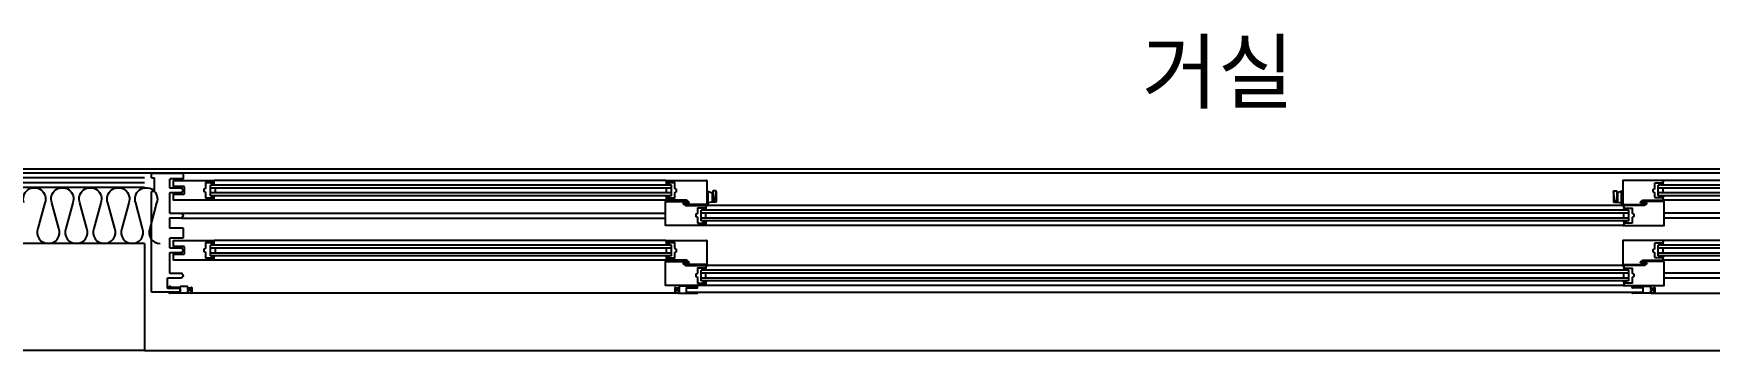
# Model space of a CAD drawing. Header units: millimetres. Extents: x -33000 to 294000, y 0 to 42408.
# Drawn here: x 188078 to 191527, y 10450 to 11102 of the extents above; entities that cross this region are included whole.
import ezdxf
from ezdxf.enums import TextEntityAlignment as Align

# ---------------------------------------------------------------- set-up
doc = ezdxf.new("R2010")
doc.units = ezdxf.units.MM
doc.header["$LTSCALE"] = 50
doc.layers.add('arch', color=8, linetype='Continuous')
doc.layers.add('실명', color=9, linetype='Continuous')
doc.styles.add('FORTELINE', font='malgun.ttf')

# ---------------------------------------------------------------- blocks, each defined once
blk = doc.blocks.new('XR-Unit-Plan$0$A$C0b6cf8d4')
for p, q in [((-15, 0), (-79, 0)), ((-15, -10), (-15, 0)), ((-80, -1), (-80, -11)), ((-79, -12), (-53, -12)), ((-15, -10), (-21, -10)), ((-21, -38), (-21, -10)), ((-21, -38), (-15, -38)), ((-15, -245), (-15, -38)), ((-53, -133.5), (-79, -133.5)), ((-52, -134.5), (-52, -153)), ((-77, -154.5), (-77, -155.1)), ((-77, -162.9), (-77, -163.5)), ((-53, -154), (-76.5, -154)), ((-76.5, -164), (-53, -164)), ((-52, -165), (-52, -205)), ((-77, -206.5), (-77, -207.1)), ((-53, -206), (-76.5, -206)), ((-77, -214.9), (-77, -215.5)), ((-76.5, -216), (-48, -216)), ((-74, -238), (-74, -244)), ((-48, -237), (-73, -237)), ((-47, -217), (-47, -236)), ((-73, -245), (-15, -245))]:
    blk.add_line(p, q)
for points in [[(-53, -30.5), (-76.5, -30.5, 0.414214), (-77, -31), (-77, -31.6, -0.341999), (-77.8, -32.6, 0.774597), (-77.8, -38.4, -0.341999), (-77, -39.4), (-77, -40, 0.414214), (-76.5, -40.5), (-53, -40.5)], [(-52, -13), (-52, -29.5, -0.414214), (-53, -30.5)], [(-53, -40.5, -0.414214), (-52, -41.5), (-52, -81.5)], [(-53, -82.5), (-76.5, -82.5, 0.414214), (-77, -83), (-77, -83.6, -0.341999), (-77.8, -84.6, 0.774597), (-77.8, -90.4, -0.341999), (-77, -91.4), (-77, -92, 0.414214), (-76.5, -92.5), (-53, -92.5, -0.414214), (-52, -93.5), (-52, -112, -0.414214), (-53, -113)], [(-52, -81.5, -0.414214), (-53, -82.5)], [(-53, -113), (-79, -113, 0.414214), (-80, -114), (-80, -132.5)]]:
    blk.add_lwpolyline(points, format="xyb")
for centre, radius, start, end in [((-79, -1), 1, 90, 180), ((-79, -11), 1, 180, 270), ((-53, -13), 1, 0, 90), ((-79, -132.5), 1, 180, 270), ((-53, -134.5), 1, 0, 90), ((-77, -159), 3, 104.4775, 255.5225), ((-78, -155.1), 1, 284.4775, 0), ((-78, -162.9), 1, 0, 75.5225), ((-76.5, -154.5), 0.5, 90, 180), ((-76.5, -163.5), 0.5, 180, 270.0003), ((-53, -153), 1, 270, 0), ((-53, -165), 1, 0, 90), ((-76.5, -206.5), 0.5, 90, 180), ((-53, -205), 1, 270, 0), ((-77, -211), 3, 104.4775, 255.5225), ((-78, -207.1), 1, 284.4775, 0), ((-78, -214.9), 1, 0, 75.5225), ((-76.5, -215.5), 0.5, 180, 270), ((-73, -238), 1, 90, 180), ((-48, -217), 1, 0, 90), ((-48, -236), 1, 270, 0), ((-73, -244), 1, 180, 270)]:
    blk.add_arc(centre, radius, start, end)
blk = doc.blocks.new('XR-Unit-Plan$0$WG-민간-BPW_4200')
for p, q in [((4121, 245), (79, 245)), ((60, 218), (60, 229.5)), ((136.3, 198), (136.3, 220)), ((1084.5, 220), (136.3, 220)), ((1084.5, 214), (136.3, 214)), ((143, 222.6), (145.6, 220)), ((1073, 230), (144, 230)), ((146.3, 204), (146.3, 214)), ((146.3, 204), (146.3, 214)), ((1074.5, 222.6), (1071.9, 220)), ((1073, 230), (1157, 230)), ((1074.5, 229), (1073, 229)), ((1074.5, 222.5), (1074.5, 229)), ((1074.5, 204), (1074.5, 214)), ((1074.5, 204), (1074.5, 214)), ((1079.5, 222), (1075, 222)), ((1091, 225), (1076, 225)), ((1076, 225), (1076, 224)), ((1076.5, 223.5), (1079.5, 223.5)), ((1079.5, 223.5), (1079.5, 222)), ((1084.5, 198), (1084.5, 220)), ((1091.5, 213.8), (1091.5, 224.5)), ((1094.7, 211.6), (1091.8, 213.4)), ((1095, 206.8), (1095, 211.2)), ((1157.5, 229.5), (1157.5, 181)), ((1169.7, 207.4), (1169.7, 187.3)), ((1175.9, 208.4), (1170.7, 208.4)), ((1173.9, 188.8), (1176.8, 207.2)), ((1176.9, 207.4), (1176.9, 186.3)), ((3023.1, 207.4), (3023.1, 186.3)), ((3026.1, 188.8), (3023.2, 207.2)), ((3024.1, 208.4), (3029.3, 208.4)), ((3030.3, 207.4), (3030.3, 187.3)), ((3042.5, 229.5), (3042.5, 181)), ((3127, 230), (3043, 230)), ((3105, 206.8), (3105, 211.2)), ((3105.3, 211.6), (3108.2, 213.4)), ((3108.5, 213.8), (3108.5, 224.5)), ((3109, 225), (3124, 225)), ((3115.5, 198), (3115.5, 220)), ((4063.7, 220), (3115.5, 220)), ((4063.7, 214), (3115.5, 214)), ((3123.5, 223.5), (3120.5, 223.5)), ((3120.5, 223.5), (3120.5, 222)), ((3120.5, 222), (3125, 222)), ((3124, 225), (3124, 224)), ((3125.5, 222.5), (3125.5, 229)), ((3125.5, 229), (3127, 229)), ((3125.5, 222.6), (3128.1, 220)), ((3125.5, 204), (3125.5, 214)), ((3125.5, 204), (3125.5, 214)), ((4056, 230), (3127, 230)), ((1084.5, 204), (136.3, 204)), ((1084.5, 198), (136.3, 198)), ((143, 195.4), (145.6, 198)), ((1073, 189), (144, 189)), ((1074.5, 195.4), (1071.9, 198)), ((1073, 190), (1074.5, 190)), ((1116.6, 189), (1073, 189)), ((1074.5, 190), (1074.5, 196.5)), ((1075, 197), (1079.5, 197)), ((1076, 195), (1076, 194)), ((1076, 194), (1091, 194)), ((1079.5, 195.5), (1076.5, 195.5)), ((1079.5, 197), (1079.5, 195.5)), ((1091.5, 194.5), (1091.5, 204.2)), ((1091.8, 204.6), (1094.7, 206.4)), ((1112, 181.9), (1112, 182.1)), ((1112.4, 182.5), (1121, 183.5)), ((1121, 180.5), (1112.4, 181.4)), ((1121, 185), (1116.6, 189)), ((1121, 183.5), (1121, 185)), ((1157, 180.5), (1121, 180.5)), ((3043, 178), (1157, 178)), ((1168.4, 204.5), (1169.7, 204.5)), ((1176, 185.3), (1168.4, 185)), ((1169.7, 187.3), (1169.7, 185)), ((1169.7, 187.3), (1172, 187.3)), ((3024, 185.3), (3031.6, 185)), ((3030.3, 187.3), (3028, 187.3)), ((3031.6, 204.5), (3030.3, 204.5)), ((3030.3, 187.3), (3030.3, 185)), ((3043, 180.5), (3079, 180.5)), ((3079, 185), (3083.4, 189)), ((3079, 183.5), (3079, 185)), ((3087.6, 182.5), (3079, 183.5)), ((3079, 180.5), (3087.6, 181.4)), ((3083.4, 189), (3127, 189)), ((3088, 181.9), (3088, 182.1)), ((3108.2, 204.6), (3105.3, 206.4)), ((3108.5, 194.5), (3108.5, 204.2)), ((3124, 194), (3109, 194)), ((4063.7, 204), (3115.5, 204)), ((4063.7, 198), (3115.5, 198)), ((3125, 197), (3120.5, 197)), ((3120.5, 197), (3120.5, 195.5)), ((3120.5, 195.5), (3123.5, 195.5)), ((3124, 195), (3124, 194)), ((3125.5, 195.4), (3128.1, 198)), ((3125.5, 190), (3125.5, 196.5)), ((3127, 190), (3125.5, 190)), ((4056, 189), (3127, 189)), ((76.5, 162.5), (1072.5, 162.5)), ((76.5, 152.5), (1072.5, 152.5)), ((1145.5, 146.5), (1145.5, 168.5)), ((3054.5, 168.5), (1145.5, 168.5)), ((3054.5, 162.5), (1145.5, 162.5)), ((3054.5, 152.5), (1145.5, 152.5)), ((3054.5, 146.5), (1145.5, 146.5)), ((1155.5, 171.1), (1158.1, 168.5)), ((1155.5, 152.5), (1155.5, 162.5)), ((1155.5, 152.5), (1155.5, 162.5)), ((1155.5, 143.9), (1158.1, 146.5)), ((3044.5, 171.1), (3041.9, 168.5)), ((3044.5, 143.9), (3041.9, 146.5)), ((3044.5, 152.5), (3044.5, 162.5)), ((3044.5, 152.5), (3044.5, 162.5)), ((3054.5, 146.5), (3054.5, 168.5)), ((4123.5, 162.5), (3127.5, 162.5)), ((4123.5, 152.5), (3127.5, 152.5)), ((1073, 106.5), (144, 106.5)), ((1073, 106.5), (1157, 106.5)), ((1074.5, 105.5), (1073, 105.5)), ((1074.5, 99), (1074.5, 105.5)), ((3043, 137), (1157, 137)), ((1157.5, 106), (1157.5, 57.5)), ((3042.5, 106), (3042.5, 57.5)), ((3127, 106.5), (3043, 106.5)), ((3125.5, 99), (3125.5, 105.5)), ((3125.5, 105.5), (3127, 105.5)), ((4056, 106.5), (3127, 106.5)), ((136.3, 74.5), (136.3, 96.5)), ((1084.5, 96.5), (136.3, 96.5)), ((1084.5, 90.5), (136.3, 90.5)), ((1084.5, 80.5), (136.3, 80.5)), ((1084.5, 74.5), (136.3, 74.5)), ((143, 99.1), (145.6, 96.5)), ((143, 71.9), (145.6, 74.5)), ((146.3, 80.5), (146.3, 90.5)), ((146.3, 80.5), (146.3, 90.5)), ((1074.5, 99.1), (1071.9, 96.5)), ((1074.5, 71.9), (1071.9, 74.5)), ((1074.5, 80.5), (1074.5, 90.5)), ((1074.5, 80.5), (1074.5, 90.5)), ((1074.5, 66.5), (1074.5, 73)), ((1079.5, 98.5), (1075, 98.5)), ((1075, 73.5), (1079.5, 73.5)), ((1091, 101.5), (1076, 101.5)), ((1076, 101.5), (1076, 100.5)), ((1076, 71.5), (1076, 70.5)), ((1076, 70.5), (1091, 70.5)), ((1076.5, 100), (1079.5, 100)), ((1079.5, 72), (1076.5, 72)), ((1079.5, 100), (1079.5, 98.5)), ((1079.5, 73.5), (1079.5, 72)), ((1084.5, 74.5), (1084.5, 96.5)), ((1091.5, 90.3), (1091.5, 101)), ((1091.5, 71), (1091.5, 80.7)), ((1094.7, 88.1), (1091.8, 89.9)), ((1091.8, 81.1), (1094.7, 82.9)), ((1095, 83.3), (1095, 87.7)), ((3105, 83.3), (3105, 87.7)), ((3105.3, 88.1), (3108.2, 89.9)), ((3108.2, 81.1), (3105.3, 82.9)), ((3108.5, 90.3), (3108.5, 101)), ((3108.5, 71), (3108.5, 80.7)), ((3109, 101.5), (3124, 101.5)), ((3124, 70.5), (3109, 70.5)), ((3115.5, 74.5), (3115.5, 96.5)), ((4063.7, 96.5), (3115.5, 96.5)), ((4063.7, 90.5), (3115.5, 90.5)), ((4063.7, 80.5), (3115.5, 80.5)), ((4063.7, 74.5), (3115.5, 74.5)), ((3123.5, 100), (3120.5, 100)), ((3120.5, 100), (3120.5, 98.5)), ((3120.5, 98.5), (3125, 98.5)), ((3125, 73.5), (3120.5, 73.5)), ((3120.5, 73.5), (3120.5, 72)), ((3120.5, 72), (3123.5, 72)), ((3124, 101.5), (3124, 100.5)), ((3124, 71.5), (3124, 70.5)), ((3125.5, 99.1), (3128.1, 96.5)), ((3125.5, 80.5), (3125.5, 90.5)), ((3125.5, 80.5), (3125.5, 90.5)), ((3125.5, 71.9), (3128.1, 74.5)), ((3125.5, 66.5), (3125.5, 73)), ((1073, 65.5), (144, 65.5)), ((1073, 66.5), (1074.5, 66.5)), ((1116.6, 65.5), (1073, 65.5)), ((1112, 58.4), (1112, 58.6)), ((1112.4, 59), (1121, 60)), ((1121, 57), (1112.4, 57.9)), ((1121, 61.5), (1116.6, 65.5)), ((1121, 60), (1121, 61.5)), ((1157, 57), (1121, 57)), ((1145.5, 23), (1145.5, 45)), ((3054.5, 45), (1145.5, 45)), ((3054.5, 39), (1145.5, 39)), ((1155.5, 47.6), (1158.1, 45)), ((1155.5, 29), (1155.5, 39)), ((3043, 54.5), (1157, 54.5)), ((3044.5, 47.6), (3041.9, 45)), ((3043, 57), (3079, 57)), ((3044.5, 29), (3044.5, 39)), ((3054.5, 23), (3054.5, 45)), ((3079, 61.5), (3083.4, 65.5)), ((3079, 60), (3079, 61.5)), ((3087.6, 59), (3079, 60)), ((3079, 57), (3087.6, 57.9)), ((3083.4, 65.5), (3127, 65.5)), ((3088, 58.4), (3088, 58.6)), ((3127, 66.5), (3125.5, 66.5)), ((4056, 65.5), (3127, 65.5)), ((4123.5, 39), (3127.5, 39)), ((51, 9.5), (51, 11.5)), ((51.5, 12), (53.5, 12)), ((73.5, 9), (51.5, 9)), ((53.5, 11.2), (52, 11.2)), ((52, 11.2), (52, 10)), ((52, 10), (73.5, 10)), ((53.5, 12), (53.5, 11.2)), ((74, 10.5), (74, 11.5)), ((74, -0.5), (74, 8.5)), ((74.5, 12), (88, 12)), ((89, 11), (89, 5.5)), ((96.5, 8), (89, 8)), ((89, 3.5), (89, -1)), ((89.5, 5), (96, 5)), ((96, 4), (89.5, 4)), ((96.5, 5.5), (96.5, 9.5)), ((96.5, -1), (96.5, 3.5)), ((97.5, 9.5), (97.5, -1)), ((1091.9, 9.5), (1091.9, -1)), ((1092.9, 5.5), (1092.9, 9.5)), ((1100.4, 8), (1092.9, 8)), ((1092.9, -1), (1092.9, 3.5)), ((1099.9, 5), (1093.4, 5)), ((1093.4, 4), (1099.9, 4)), ((1100.4, 11), (1100.4, 5.5)), ((1100.4, 3.5), (1100.4, -1)), ((1114.9, 12), (1101.4, 12)), ((1115.4, 10.5), (1115.4, 11.5)), ((1115.4, -0.5), (1115.4, 8.5)), ((1115.4, 0), (3084.6, 0)), ((1137.4, 10), (1115.9, 10)), ((1115.9, 9), (1137.9, 9)), ((1137.9, 12), (1135.9, 12)), ((1135.9, 12), (1135.9, 11.2)), ((1135.9, 11.2), (1137.4, 11.2)), ((1137.4, 11.2), (1137.4, 10)), ((1138.4, 9.5), (1138.4, 11.5)), ((3054.5, 29), (1145.5, 29)), ((3054.5, 23), (1145.5, 23)), ((1155.5, 20.4), (1158.1, 23)), ((3043, 13.5), (1157, 13.5)), ((3044.5, 20.4), (3041.9, 23)), ((3061.6, 9.5), (3061.6, 11.5)), ((3062.1, 12), (3064.1, 12)), ((3084.1, 9), (3062.1, 9)), ((3064.1, 11.2), (3062.6, 11.2)), ((3062.6, 11.2), (3062.6, 10)), ((3062.6, 10), (3084.1, 10)), ((3064.1, 12), (3064.1, 11.2)), ((3084.6, 10.5), (3084.6, 11.5)), ((3084.6, -0.5), (3084.6, 8.5)), ((3085.1, 12), (3098.6, 12)), ((3099.6, 11), (3099.6, 5.5)), ((3099.6, 8), (3107.1, 8)), ((3099.6, 3.5), (3099.6, -1)), ((3100.1, 5), (3106.6, 5)), ((3106.6, 4), (3100.1, 4)), ((3107.1, 5.5), (3107.1, 9.5)), ((3107.1, -1), (3107.1, 3.5)), ((3108.1, 9.5), (3108.1, -1)), ((4123.5, 29), (3127.5, 29)), ((51.5, -1), (73.5, -1)), ((90, -2), (51.5, -2)), ((89, -1), (90, -1)), ((1099.3, -2), (93, -2)), ((96, -1), (96.5, -1)), ((96.5, -2), (96, -2)), ((1093.4, -1), (1092.9, -1)), ((1092.9, -2), (1093.4, -2)), ((1100.4, -1), (1099.4, -1)), ((1099.4, -2), (1137.9, -2)), ((1137.9, -1), (1115.9, -1)), ((3062.1, -1), (3084.1, -1)), ((3100.6, -2), (3062.1, -2)), ((3099.6, -1), (3100.6, -1)), ((3100.7, -2), (4107, -2)), ((3106.6, -1), (3107.1, -1)), ((3107.1, -2), (3106.6, -2))]:
    blk.add_line(p, q)
for points in [[(60, 229), (60, 229.5, -0.414214), (60.5, 230)], [(60.5, 217.5, -0.414214), (60, 218)], [(60.5, 201.5), (81.3, 201.5, 0.414214), (82.3, 202.5), (82.3, 216.5, 0.414214), (81.3, 217.5), (60.5, 217.5)], [(143, 229), (143, 222.5, -0.414214), (142.5, 222), (138, 222), (138, 223.5), (141, 223.5, 0.414214), (141.5, 224), (141.5, 225), (126.5, 225, 0.414214), (126, 224.5), (126, 214.3, -0.269143), (125.7, 213.9), (122.8, 212.1, 0.269143), (122.5, 211.7), (122.5, 207.3, 0.269143), (122.8, 206.9), (125.7, 205.1, -0.269143), (126, 204.7), (126, 194.5, 0.414214), (126.5, 194), (141.5, 194), (141.5, 195, 0.414214), (141, 195.5), (138, 195.5), (138, 197), (142.5, 197, -0.414214), (143, 196.5), (143, 190)], [(144.5, 230, -0.414214), (145, 229.5, -0.414214), (144.5, 229), (143, 229)], [(60, 189.5), (60, 201, -0.414214), (60.5, 201.5)], [(60.5, 189, -0.414214), (60, 189.5)], [(143, 190), (144.5, 190, -1), (144.5, 189)], [(1155.5, 144.5), (1155.5, 138), (1157, 138, -1), (1157, 137), (1073, 137, -0.414214), (1072.5, 137.5), (1072.5, 186, -0.414214), (1073, 186.5), (1109, 186.5), (1117.6, 185.6, -0.382193), (1118, 185.1), (1118, 184.9, -0.382131), (1117.6, 184.5), (1109, 183.5), (1109, 182), (1113.5, 178), (1157, 178, -0.414214), (1157.5, 177.5, -0.414214), (1157, 177), (1155.5, 177), (1155.5, 170.5)], [(1155.5, 170.5, -0.414214), (1155, 170), (1150.5, 170), (1150.5, 171.5), (1153.5, 171.5, 0.414214), (1154, 172), (1154, 173), (1139, 173, 0.414214), (1138.5, 172.5), (1138.5, 162.8, -0.269143), (1138.2, 162.4), (1135.3, 160.6, 0.269143), (1135, 160.2), (1135, 155.8, 0.269143), (1135.3, 155.4), (1138.2, 153.6, -0.269143), (1138.5, 153.2), (1138.5, 142.5, 0.414214), (1139, 142), (1154, 142), (1154, 143, 0.414214), (1153.5, 143.5), (1150.5, 143.5), (1150.5, 145), (1155, 145, -0.414214), (1155.5, 144.5)], [(3044.5, 144.5), (3044.5, 138), (3043, 138, 1), (3043, 137), (3127, 137, 0.414214), (3127.5, 137.5), (3127.5, 186, 0.414214), (3127, 186.5), (3091, 186.5), (3082.4, 185.6, 0.382193), (3082, 185.1), (3082, 184.9, 0.382131), (3082.4, 184.5), (3091, 183.5), (3091, 182), (3086.5, 178), (3043, 178, 0.414214), (3042.5, 177.5, 0.414214), (3043, 177), (3044.5, 177), (3044.5, 170.5)], [(3044.5, 170.5, 0.414214), (3045, 170), (3049.5, 170), (3049.5, 171.5), (3046.5, 171.5, -0.414214), (3046, 172), (3046, 173), (3061, 173, -0.414214), (3061.5, 172.5), (3061.5, 162.8, 0.269143), (3061.8, 162.4), (3064.7, 160.6, -0.269143), (3065, 160.2), (3065, 155.8, -0.269143), (3064.7, 155.4), (3061.8, 153.6, 0.269143), (3061.5, 153.2), (3061.5, 142.5, -0.414214), (3061, 142), (3046, 142), (3046, 143, -0.414214), (3046.5, 143.5), (3049.5, 143.5), (3049.5, 145), (3045, 145, 0.414214), (3044.5, 144.5)], [(60, 94.5), (60, 106, -0.414214), (60.5, 106.5)], [(143, 105.5), (143, 99, -0.414214), (142.5, 98.5), (138, 98.5), (138, 100), (141, 100, 0.414214), (141.5, 100.5), (141.5, 101.5), (126.5, 101.5, 0.414214), (126, 101), (126, 90.8, -0.269143), (125.7, 90.4), (122.8, 88.6, 0.269143), (122.5, 88.2), (122.5, 83.8, 0.269143), (122.8, 83.4), (125.7, 81.6, -0.269143), (126, 81.2), (126, 71, 0.414214), (126.5, 70.5), (141.5, 70.5), (141.5, 71.5, 0.414214), (141, 72), (138, 72), (138, 73.5), (142.5, 73.5, -0.414214), (143, 73), (143, 66.5)], [(144.5, 106.5, -0.414214), (145, 106, -0.414214), (144.5, 105.5), (143, 105.5)], [(60.5, 94, -0.414214), (60, 94.5)], [(60, 66), (60, 77.5, -0.414214), (60.5, 78)], [(60.5, 78), (81.3, 78, 0.414214), (82.3, 79), (82.3, 93, 0.414214), (81.3, 94), (60.5, 94)], [(60.5, 65.5, -0.414214), (60, 66)], [(143, 66.5), (144.5, 66.5, -1), (144.5, 65.5)], [(1155.5, 21), (1155.5, 14.5), (1157, 14.5, -1), (1157, 13.5), (1073, 13.5, -0.414214), (1072.5, 14), (1072.5, 62.5, -0.414214), (1073, 63), (1109, 63), (1117.6, 62.1, -0.382193), (1118, 61.6), (1118, 61.4, -0.382131), (1117.6, 61), (1109, 60), (1109, 58.5), (1113.5, 54.5), (1157, 54.5, -0.414214), (1157.5, 54, -0.414214), (1157, 53.5), (1155.5, 53.5), (1155.5, 50), (1155, 49.5), (1155.5, 49), (1155.5, 47, -0.414214), (1155, 46.5), (1150.5, 46.5), (1150.5, 48), (1153.5, 48, 0.414214), (1154, 48.5), (1154, 49.5), (1139, 49.5, 0.414214), (1138.5, 49), (1138.5, 39.3, -0.269143), (1138.2, 38.9), (1135.3, 37.1, 0.269143), (1135, 36.7), (1135, 32.3, 0.269143), (1135.3, 31.9), (1138.2, 30.1, -0.269143), (1138.5, 29.7), (1138.5, 19, 0.414214), (1139, 18.5), (1154, 18.5), (1154, 19.5, 0.414214), (1153.5, 20), (1150.5, 20), (1150.5, 21.5), (1155, 21.5, -0.414214), (1155.5, 21)], [(3044.5, 21), (3044.5, 14.5), (3043, 14.5, 1), (3043, 13.5), (3127, 13.5, 0.414214), (3127.5, 14), (3127.5, 62.5, 0.414214), (3127, 63), (3091, 63), (3082.4, 62.1, 0.382193), (3082, 61.6), (3082, 61.4, 0.382131), (3082.4, 61), (3091, 60), (3091, 58.5), (3086.5, 54.5), (3043, 54.5, 0.414214), (3042.5, 54, 0.414214), (3043, 53.5), (3044.5, 53.5), (3044.5, 50), (3045, 49.5), (3044.5, 49), (3044.5, 47, 0.414214), (3045, 46.5), (3049.5, 46.5), (3049.5, 48), (3046.5, 48, -0.414214), (3046, 48.5), (3046, 49.5), (3061, 49.5, -0.414214), (3061.5, 49), (3061.5, 39.3, 0.269143), (3061.8, 38.9), (3064.7, 37.1, -0.269143), (3065, 36.7), (3065, 32.3, -0.269143), (3064.7, 31.9), (3061.8, 30.1, 0.269143), (3061.5, 29.7), (3061.5, 19, -0.414214), (3061, 18.5), (3046, 18.5), (3046, 19.5, -0.414214), (3046.5, 20), (3049.5, 20), (3049.5, 21.5), (3045, 21.5, 0.414214), (3044.5, 21)]]:
    blk.add_lwpolyline(points, format="xyb")
for points in [[(60.5, 230), (144.5, 230)], [(1157.5, 208.5), (1168.4, 204.5), (1168.4, 185), (1160.1, 183.6)], [(3042.5, 208.5), (3031.6, 204.5), (3031.6, 185), (3039.9, 183.6)], [(144.5, 189), (60.5, 189)], [(1157.5, 181.5), (1160.1, 181.5), (1160.1, 204.2), (1157.5, 204.2)], [(3042.5, 181.5), (3039.9, 181.5), (3039.9, 204.2), (3042.5, 204.2)], [(60.5, 106.5), (144.5, 106.5)], [(144.5, 65.5), (60.5, 65.5)]]:
    blk.add_lwpolyline(points)
for centre in [(93, 1), (1096.5, 1), (3103.5, 1)]:
    blk.add_circle(centre, 3)
for centre, radius, start, end in [((1073, 229.5), 0.5, 90, 270), ((1075, 222.5), 0.5, 180, 270), ((1076.5, 224), 0.5, 180, 270), ((1091, 224.5), 0.5, 0, 90), ((1092, 213.8), 0.5, 180, 240.2551), ((1094.5, 211.2), 0.5, 0, 60.2551), ((1157, 229.5), 0.5, 0, 90), ((1170.7, 207.4), 1, 90, 180.0858), ((1175.8, 207.4), 1, 351.0635, 90), ((1175.9, 207.4), 1, 0, 90), ((3024.1, 207.4), 1, 90, 180), ((3024.2, 207.4), 1, 90, 188.9365), ((3029.3, 207.4), 1, 359.9142, 90), ((3043, 229.5), 0.5, 90, 180), ((3105.5, 211.2), 0.5, 119.7449, 180), ((3108, 213.8), 0.5, 299.7449, 0), ((3109, 224.5), 0.5, 90, 180), ((3123.5, 224), 0.5, 270, 0), ((3125, 222.5), 0.5, 270, 0), ((3127, 229.5), 0.5, 270, 90), ((1073, 189.5), 0.5, 90, 270), ((1075, 196.5), 0.5, 90, 180), ((1076.5, 195), 0.5, 90, 180), ((1091, 194.5), 0.5, 270, 0), ((1092, 204.2), 0.5, 119.7449, 180), ((1094.5, 206.8), 0.5, 299.7449, 360), ((1112.5, 182.1), 0.5, 96.3464, 180), ((1112.5, 181.9), 0.5, 180, 263.666), ((1157, 181), 0.5, 270, 0), ((1172, 189.2), 1.88, 270, 348.8801), ((1175.9, 186.3), 1, 272.2775, 0), ((3024.1, 186.3), 1, 180, 267.7225), ((3028, 189.2), 1.88, 191.1199, 270), ((3043, 181), 0.5, 180, 270), ((3087.5, 182.1), 0.5, 0, 83.6536), ((3087.5, 181.9), 0.5, 276.334, 360), ((3105.5, 206.8), 0.5, 180, 240.2551), ((3108, 204.2), 0.5, 360, 60.2551), ((3109, 194.5), 0.5, 180, 270), ((3123.5, 195), 0.5, 0, 90), ((3125, 196.5), 0.5, 0, 90), ((3127, 189.5), 0.5, 270, 90), ((1073, 106), 0.5, 90, 270), ((1157, 106), 0.5, 0, 90), ((3043, 106), 0.5, 90, 180), ((3127, 106), 0.5, 270, 90), ((1075, 99), 0.5, 180, 270), ((1075, 73), 0.5, 90, 180), ((1076.5, 100.5), 0.5, 180, 270), ((1076.5, 71.5), 0.5, 90, 180), ((1091, 101), 0.5, 0, 90), ((1091, 71), 0.5, 270, 0), ((1092, 90.3), 0.5, 180, 240.2551), ((1092, 80.7), 0.5, 119.7449, 180), ((1094.5, 87.7), 0.5, 0, 60.2551), ((1094.5, 83.3), 0.5, 299.7449, 360), ((3105.5, 87.7), 0.5, 119.7449, 180), ((3105.5, 83.3), 0.5, 180, 240.2551), ((3108, 90.3), 0.5, 299.7449, 0), ((3108, 80.7), 0.5, 360, 60.2551), ((3109, 101), 0.5, 90, 180), ((3109, 71), 0.5, 180, 270), ((3123.5, 100.5), 0.5, 270, 0), ((3123.5, 71.5), 0.5, 0, 90), ((3125, 99), 0.5, 270, 0), ((3125, 73), 0.5, 0, 90), ((1073, 66), 0.5, 90, 270), ((1112.5, 58.6), 0.5, 96.3464, 180), ((1112.5, 58.4), 0.5, 180, 263.666), ((1157, 57.5), 0.5, 270, 0), ((3043, 57.5), 0.5, 180, 270), ((3087.5, 58.6), 0.5, 0, 83.6536), ((3087.5, 58.4), 0.5, 276.334, 360), ((3127, 66), 0.5, 270, 90), ((51.5, 11.5), 0.5, 90, 180), ((51.5, 9.5), 0.5, 180, 270), ((73.5, 10.5), 0.5, 270, 0), ((73.5, 8.5), 0.5, 0, 90), ((74.5, 11.5), 0.5, 90, 180), ((88, 11), 1, 0, 90), ((89.5, 5.5), 0.5, 180, 270), ((89.5, 3.5), 0.5, 90, 180), ((96, 5.5), 0.5, 270, 0), ((96, 3.5), 0.5, 0, 90), ((97, 9.5), 0.5, 0, 180), ((1092.4, 9.5), 0.5, 0, 180), ((1093.4, 5.5), 0.5, 180, 270), ((1093.4, 3.5), 0.5, 90, 180), ((1099.9, 5.5), 0.5, 270, 0), ((1099.9, 3.5), 0.5, 0, 90), ((1101.4, 11), 1, 90, 180), ((1114.9, 11.5), 0.5, 0, 90), ((1115.9, 10.5), 0.5, 180, 270), ((1115.9, 8.5), 0.5, 90, 180), ((1137.9, 11.5), 0.5, 0, 90), ((1137.9, 9.5), 0.5, 270, 0), ((3062.1, 11.5), 0.5, 90, 180), ((3062.1, 9.5), 0.5, 180, 270), ((3084.1, 10.5), 0.5, 270, 0), ((3084.1, 8.5), 0.5, 0, 90), ((3085.1, 11.5), 0.5, 90, 180), ((3098.6, 11), 1, 0, 90), ((3100.1, 5.5), 0.5, 180, 270), ((3100.1, 3.5), 0.5, 90, 180), ((3106.6, 5.5), 0.5, 270, 0), ((3106.6, 3.5), 0.5, 0, 90), ((3107.6, 9.5), 0.5, 360, 180), ((51.5, -1.5), 0.5, 90, 270), ((73.5, -0.5), 0.5, 270, 0), ((90, -1.5), 0.5, 270, 90), ((96, -1.5), 0.5, 90, 270), ((96.5, -1), 1, 270, 0), ((1092.9, -1), 1, 180, 270), ((1093.4, -1.5), 0.5, 270, 90), ((1099.4, -1.5), 0.5, 90, 270), ((1115.9, -0.5), 0.5, 180, 270), ((1137.9, -1.5), 0.5, 270, 90), ((3062.1, -1.5), 0.5, 90, 270), ((3084.1, -0.5), 0.5, 270, 0), ((3100.6, -1.5), 0.5, 270, 90), ((3106.6, -1.5), 0.5, 90, 270), ((3107.1, -1), 1, 270, 0)]:
    blk.add_arc(centre, radius, start, end)
at = {"xscale": -1}
blk.add_blockref('XR-Unit-Plan$0$A$C0b6cf8d4', (0, 245), dxfattribs=at)

msp = doc.modelspace()

# ---------------------------------------------------------------- linework, layer by layer
at = {"layer": 'arch'}
for p, q in [((196026.2, 10814.6), (181316.2, 10814.6)), ((188306.2, 10804.6), (186786.2, 10804.6)), ((188306.2, 10794.6), (186786.2, 10794.6)), ((188306.2, 10784.6), (186786.2, 10784.6)), ((188306.2, 10669.6), (186786.2, 10669.6)), ((188306.2, 10449.6), (186786.2, 10449.6))]:
    msp.add_line(p, q, dxfattribs=at)
msp.add_lwpolyline([(187721.2, 10814.6), (187721.2, 10823.6), (193091.2, 10823.6), (193091.2, 10814.6)], close=True, dxfattribs=at)
msp.add_lwpolyline([(188058.5, 10753.4, -1.449198), (188101.5, 10753.4), (188087.2, 10700.8, 0.524856), (188108.7, 10669.6, 0.524856), (188130.2, 10700.8), (188116, 10753.4, -1.449198), (188159, 10753.4), (188144.7, 10700.8, 0.524856), (188166.2, 10669.6, 0.524856), (188187.7, 10700.8), (188173.5, 10753.4, -1.449198), (188216.5, 10753.4), (188202.2, 10700.8, 0.524856), (188223.7, 10669.6, 0.524856), (188245.2, 10700.8), (188231, 10753.4, -1.449198), (188274, 10753.4), (188259.7, 10700.8, 0.524856), (188281.2, 10669.6, 0.524856), (188302.7, 10700.8), (188288.5, 10753.4, -1.449198), (188331.5, 10753.4), (188317.2, 10700.8, 0.524856), (188338.7, 10669.6)], format="xyb", dxfattribs=at)
for points in [[(188306.2, 10669.6), (188306.2, 10449.6)], [(188306.2, 10449.6), (192506.2, 10449.6)]]:
    msp.add_lwpolyline(points, dxfattribs=at)

# ---------------------------------------------------------------- block references
msp.add_blockref('XR-Unit-Plan$0$WG-민간-BPW_4200', (188306.2, 10569.6), dxfattribs=at)

# ---------------------------------------------------------------- texts
at = {"layer": '실명', "ltscale": 25, "style": 'FORTELINE'}
msp.add_text('거실', height=125, dxfattribs=at).set_placement((190515.4, 11023.2, 0), align=Align.MIDDLE_CENTER)

doc.saveas('drawing.dxf')
